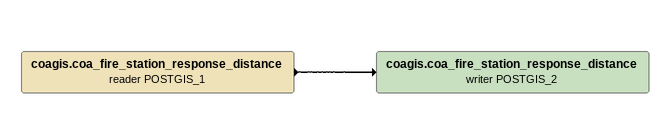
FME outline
coagis.coa_fire_station_response_distance (reader POSTGIS_1)
    -> coagis.coa_fire_station_response_distance (writer POSTGIS_2)
coagis.coa_fire_station_response_distance (writer POSTGIS_2)
